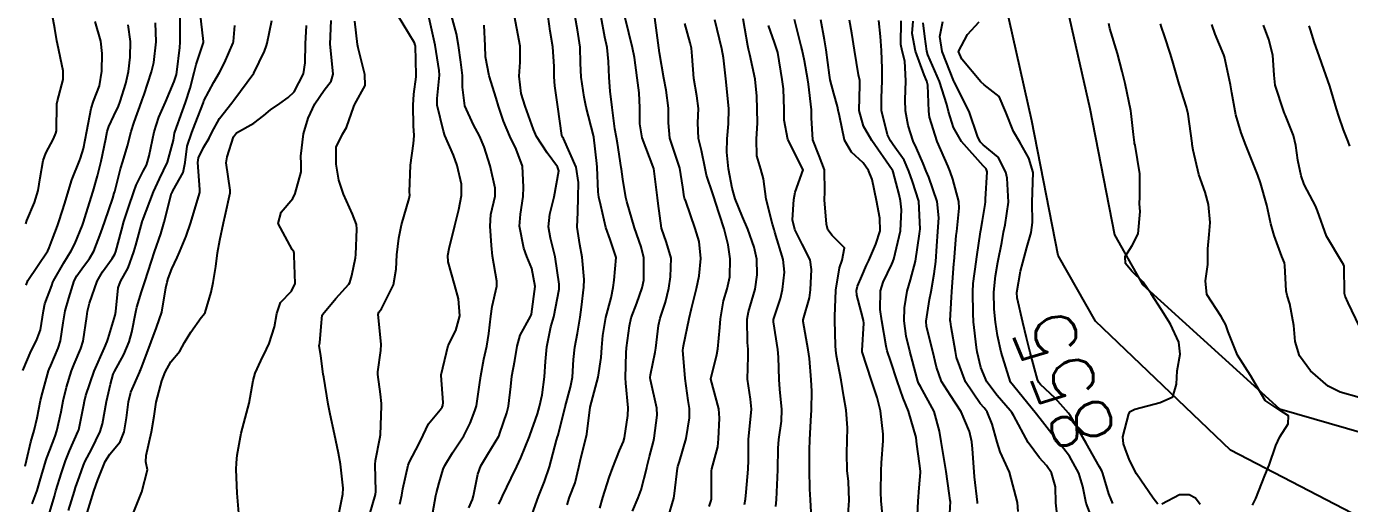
# Model space of a CAD drawing. Header units: metres. Extents: x 307586 to 320046, y 7427249 to 7434250.
# Drawn here: x 319420.6 to 319508.8, y 7427619.6 to 7427651.4 of the extents above; entities that cross this region are included whole.
import ezdxf
from ezdxf.enums import TextEntityAlignment as Align

# ---------------------------------------------------------------- set-up
doc = ezdxf.new("R2010")
doc.units = ezdxf.units.M
doc.header["$MEASUREMENT"] = 0
for name, color, linetype in [('Cotas', 45, 'Continuous'), ('Curvas de Nivel 1m', 11, 'Continuous'), ('Curvas de Nivel 5m', 15, 'Continuous'), ('Vias Secundárias', 230, 'Continuous')]:
    doc.layers.add(name, color=color, linetype=linetype)
doc.styles.add('Style-STANDARD', font='STANDARD.shx')

msp = doc.modelspace()

# ---------------------------------------------------------------- linework, layer by layer
at = {"layer": 'Curvas de Nivel 1m', "flags": 128}
for points, elevation in [([(319420.514, 7427638.285), (319420.572, 7427638.507), (319421.095, 7427639.712), (319421.334, 7427640.5), (319421.467, 7427641.358), (319421.673, 7427642.497), (319421.846, 7427642.997), (319422.357, 7427643.94), (319422.526, 7427644.324), (319422.555, 7427644.488), (319422.59, 7427646.288), (319422.618, 7427646.488), (319422.995, 7427647.896), (319423.01, 7427648.484), (319422.635, 7427650.284), (319422.591, 7427650.488), (319422.445, 7427651.31), (319422.226, 7427652.494)], 822), ([(319422.057, 7427618.857), (319422.422, 7427620.134), (319422.524, 7427620.485), (319422.894, 7427621.678), (319423.162, 7427622.479), (319423.429, 7427623.157), (319424.016, 7427624.471), (319424.04, 7427624.555), (319424.131, 7427624.989), (319424.386, 7427626.23), (319424.436, 7427626.466), (319424.527, 7427626.835), (319425.067, 7427628.457), (319425.763, 7427630.021), (319425.932, 7427630.444), (319425.997, 7427630.642), (319426.206, 7427631.313), (319426.464, 7427632.193), (319426.507, 7427632.437), (319426.665, 7427634.009), (319426.818, 7427634.434), (319427.334, 7427635.352), (319427.728, 7427636.425), (319427.843, 7427636.858), (319428.268, 7427638.42), (319428.276, 7427638.437), (319428.294, 7427638.493), (319429.029, 7427640.409), (319429.439, 7427641.291), (319429.957, 7427642.396), (319430.358, 7427643.869), (319430.433, 7427644.318), (319430.449, 7427644.389), (319430.959, 7427645.81), (319431.159, 7427646.382), (319431.465, 7427647.317), (319431.745, 7427648.377), (319431.885, 7427648.909), (319432.362, 7427650.371), (319432.371, 7427650.434), (319432.149, 7427652.373)], 827), ([(319443.44, 7427618.855), (319443.831, 7427620.232), (319443.859, 7427620.449), (319443.814, 7427622.233), (319443.828, 7427622.51), (319444.12, 7427623.974), (319444.159, 7427624.229), (319444.222, 7427626.159), (319444.23, 7427626.229), (319444.233, 7427626.308), (319444.16, 7427626.925), (319443.998, 7427628.232), (319443.999, 7427628.408), (319444.189, 7427629.843), (319444.217, 7427630.23), (319444.197, 7427630.484), (319444.005, 7427632.232), (319444.065, 7427632.391), (319444.227, 7427632.615), (319445.028, 7427634.218), (319445.214, 7427635.26), (319445.265, 7427636.215), (319445.398, 7427637.327), (319445.56, 7427638.211), (319446.075, 7427639.968), (319446.113, 7427640.203), (319446.107, 7427640.412), (319446.166, 7427642.203), (319446.357, 7427643.637), (319446.413, 7427644.148), (319446.411, 7427644.2), (319446.372, 7427644.8), (319446.338, 7427646.201), (319446.4, 7427646.934), (319446.539, 7427648.072), (319446.547, 7427648.199), (319446.491, 7427650.141), (319446.482, 7427650.2), (319446.435, 7427650.347), (319445.299, 7427652.217)], 833), ([(319445.456, 7427619.598), (319445.589, 7427620.207), (319445.665, 7427620.62), (319446.016, 7427622.201), (319446.105, 7427622.428), (319446.721, 7427623.59), (319447.004, 7427624.191), (319447.376, 7427624.945), (319448.149, 7427625.887), (319448.275, 7427626.055), (319448.324, 7427626.177), (319448.344, 7427626.366), (319448.209, 7427628.179), (319448.21, 7427628.216), (319448.683, 7427630.173), (319449.196, 7427631.177), (319449.453, 7427632.162), (319449.358, 7427633.287), (319449.118, 7427634.167), (319448.688, 7427635.752), (319448.664, 7427636.174), (319448.748, 7427636.644), (319449.124, 7427638.168), (319449.382, 7427639.242), (319449.572, 7427640.161), (319449.564, 7427640.922), (319449.28, 7427642.166), (319449.035, 7427642.855), (319448.462, 7427644.179), (319448.367, 7427644.453), (319447.952, 7427646.184), (319447.934, 7427646.648), (319448.095, 7427648.183), (319448.085, 7427648.514), (319447.814, 7427650.186), (319447.642, 7427650.997), (319447.364, 7427652.191)], 834), ([(319420.319, 7427628.509), (319420.881, 7427629.808), (319421.22, 7427630.5), (319421.493, 7427631.208), (319421.703, 7427632.495), (319421.782, 7427632.94), (319422.24, 7427634.175), (319422.327, 7427634.405), (319422.366, 7427634.489), (319423.058, 7427635.685), (319423.55, 7427636.477), (319423.793, 7427636.96), (319424.29, 7427638.201), (319424.392, 7427638.469), (319424.437, 7427638.611), (319425.007, 7427640.46), (319425.305, 7427641.479), (319425.543, 7427642.452), (319425.855, 7427643.945), (319425.95, 7427644.446), (319426.042, 7427644.77), (319426.379, 7427645.485), (319426.691, 7427646.135), (319426.806, 7427646.436), (319427.189, 7427647.648), (319427.362, 7427648.431), (319427.466, 7427649.387), (319427.493, 7427650.429), (319427.336, 7427651.545)], 824), ([(319420.546, 7427634.2), (319420.644, 7427634.506), (319421.3, 7427635.457), (319421.977, 7427636.493), (319422.076, 7427636.691), (319422.28, 7427637.223), (319422.625, 7427638.151), (319422.742, 7427638.486), (319423.121, 7427639.666), (319423.351, 7427640.48), (319423.575, 7427641.227), (319424.088, 7427642.473), (319424.164, 7427642.653), (319424.351, 7427643.301), (319424.588, 7427644.467), (319424.873, 7427645.976), (319425.03, 7427646.46), (319425.42, 7427647.472), (319425.595, 7427648.452), (319425.608, 7427649.635), (319425.523, 7427650.454), (319425.149, 7427651.763)], 823), ([(319420.936, 7427619.63), (319421.274, 7427620.498), (319421.457, 7427621.121), (319421.859, 7427622.492), (319421.92, 7427622.676), (319422.11, 7427623.192), (319422.474, 7427624.132), (319422.587, 7427624.485), (319422.863, 7427625.762), (319423.012, 7427626.481), (319423.235, 7427627.407), (319423.557, 7427628.476), (319423.73, 7427628.922), (319424.188, 7427629.969), (319424.342, 7427630.468), (319424.576, 7427632.106), (319424.635, 7427632.464), (319424.759, 7427632.993), (319425.274, 7427634.455), (319425.627, 7427635.075), (319426.266, 7427635.976), (319426.444, 7427636.264), (319426.516, 7427636.438), (319426.891, 7427637.829), (319427.062, 7427638.432), (319427.357, 7427639.375), (319427.707, 7427640.426), (319427.876, 7427640.868), (319428.333, 7427641.786), (319428.552, 7427642.205), (319428.64, 7427642.416), (319428.744, 7427642.811), (319429.071, 7427644.409), (319429.389, 7427645.394), (319429.823, 7427646.399), (319430.407, 7427647.779), (319430.565, 7427648.235), (319430.596, 7427648.388), (319430.785, 7427650.031), (319430.817, 7427650.386), (319430.818, 7427652.026)], 826), ([(319423.356, 7427619.181), (319423.76, 7427620.473), (319423.838, 7427620.71), (319424.087, 7427621.431), (319424.36, 7427622.205), (319424.476, 7427622.464), (319424.884, 7427623.231), (319425.467, 7427624.45), (319425.62, 7427624.958), (319425.903, 7427626.444), (319426.165, 7427627.599), (319426.346, 7427628.264), (319426.419, 7427628.438), (319427.043, 7427629.573), (319427.401, 7427630.428), (319427.574, 7427631.054), (319427.853, 7427632.424), (319427.921, 7427632.728), (319428.236, 7427633.749), (319428.453, 7427634.417), (319428.887, 7427635.787), (319429.095, 7427636.408), (319429.512, 7427637.628), (319429.751, 7427638.398), (319430.24, 7427640.319), (319430.265, 7427640.391), (319430.28, 7427640.424), (319430.314, 7427640.476), (319431.017, 7427641.698), (319431.131, 7427642.382), (319431.278, 7427643.456), (319431.587, 7427644.378), (319431.807, 7427644.94), (319432.354, 7427646.37), (319432.364, 7427646.399), (319432.394, 7427646.477), (319433.046, 7427647.724), (319433.425, 7427648.36), (319433.77, 7427649.006), (319434.336, 7427650.351), (319434.354, 7427650.431), (319434.45, 7427651.495)], 828), ([(319424.607, 7427619.01), (319425.045, 7427620.455), (319425.314, 7427621.222), (319425.807, 7427622.444), (319426.108, 7427622.927), (319426.796, 7427623.753), (319427.073, 7427624.43), (319427.221, 7427625.345), (319427.355, 7427626.428), (319427.521, 7427627.064), (319428.11, 7427628.421), (319428.128, 7427628.466), (319428.174, 7427628.571), (319428.868, 7427630.41), (319429.239, 7427631.373), (319429.596, 7427632.399), (319429.852, 7427634.009), (319429.931, 7427634.395), (319430.009, 7427634.631), (319430.256, 7427635.294), (319430.608, 7427636.046), (319430.757, 7427636.385), (319431.206, 7427637.459), (319431.527, 7427638.378), (319431.695, 7427638.98), (319432.109, 7427640.372), (319432.12, 7427640.568), (319431.996, 7427642.373), (319432.033, 7427642.686), (319432.353, 7427643.376), (319432.734, 7427643.991), (319432.918, 7427644.364), (319433.435, 7427645.302), (319434.26, 7427646.351), (319434.318, 7427646.427), (319434.395, 7427646.534), (319435.719, 7427648.33), (319436.428, 7427649.79), (319436.573, 7427650.177), (319436.615, 7427650.318), (319436.925, 7427651.846)], 829), ([(319434.72, 7427619), (319434.618, 7427620.342), (319434.538, 7427621.901), (319434.558, 7427622.343), (319434.619, 7427622.853), (319434.883, 7427624.339), (319435.144, 7427625.329), (319435.409, 7427626.331), (319435.674, 7427627.834), (319435.811, 7427628.325), (319436.181, 7427629.147), (319436.574, 7427629.931), (319436.742, 7427630.315), (319437.099, 7427631.421), (319437.247, 7427632.31), (319437.496, 7427633.042), (319438.238, 7427633.805), (319438.469, 7427634.297), (319438.399, 7427636.17), (319438.402, 7427636.298), (319438.396, 7427636.42), (319438.276, 7427636.574), (319437.35, 7427638.309), (319437.541, 7427639.067), (319438.31, 7427639.978), (319438.476, 7427640.298), (319438.874, 7427641.753), (319438.878, 7427642.292), (319438.85, 7427642.794), (319439.024, 7427644.29), (319439.348, 7427645.316), (319439.792, 7427646.279), (319440.402, 7427647.196), (319440.884, 7427647.789), (319441.013, 7427648.264), (319440.847, 7427649.848), (319440.82, 7427650.266), (319440.878, 7427651.844)], 831), ([(319441.387, 7427618.93), (319441.652, 7427620.254), (319441.672, 7427620.661), (319441.495, 7427622.256), (319441.371, 7427622.996), (319441.095, 7427624.26), (319440.815, 7427625.591), (319440.678, 7427626.265), (319440.38, 7427628.059), (319440.351, 7427628.268), (319440.185, 7427629.482), (319440.087, 7427630.166), (319440.097, 7427630.271), (319440.11, 7427630.356), (319440.211, 7427631.444), (319440.285, 7427632.206), (319440.311, 7427632.269), (319441.182, 7427633.312), (319442.065, 7427634.252), (319442.132, 7427634.364), (319442.252, 7427634.85), (319442.49, 7427636.028), (319442.511, 7427636.248), (319442.598, 7427637.939), (319442.564, 7427638.247), (319442.3, 7427638.933), (319441.704, 7427640.256), (319441.395, 7427641.192), (319441.201, 7427642.261), (319441.218, 7427643.398), (319441.631, 7427644.257), (319441.909, 7427644.715), (319442.391, 7427646.102), (319442.43, 7427646.212), (319442.451, 7427646.249), (319443.141, 7427647.507), (319443.122, 7427648.243), (319442.671, 7427650.007), (319442.624, 7427650.248), (319442.456, 7427651.801)], 832), ([(319450.065, 7427619.344), (319450.299, 7427619.919), (319450.366, 7427620.147), (319450.648, 7427621.592), (319450.855, 7427622.142), (319451.32, 7427622.929), (319452.049, 7427624.131), (319452.073, 7427624.181), (319452.126, 7427624.33), (319452.592, 7427625.68), (319452.705, 7427626.124), (319452.851, 7427627.439), (319452.934, 7427628.122), (319453.133, 7427629.177), (319453.279, 7427630.119), (319453.476, 7427630.852), (319454.162, 7427632.111), (319454.182, 7427632.152), (319454.225, 7427632.269), (319454.472, 7427634.107), (319454.261, 7427635.303), (319453.932, 7427636.113), (319453.724, 7427636.67), (319453.428, 7427638.119), (319453.501, 7427638.922), (319453.684, 7427640.116), (319453.71, 7427640.735), (319453.629, 7427642.117), (319453.207, 7427643.269), (319452.781, 7427644.126), (319452.378, 7427645.121), (319452.043, 7427646.134), (319451.875, 7427646.659), (319451.415, 7427648.14), (319451.165, 7427649.41), (319451.137, 7427650.143), (319451.07, 7427651.531)], 836), ([(319452.068, 7427619.592), (319452.23, 7427619.97), (319452.306, 7427620.128), (319452.871, 7427621.342), (319453.25, 7427622.119), (319453.528, 7427622.697), (319454.099, 7427624.11), (319454.124, 7427624.176), (319454.631, 7427625.618), (319454.773, 7427626.101), (319454.942, 7427626.879), (319455.099, 7427628.096), (319455.166, 7427629.117), (319455.251, 7427630.094), (319455.533, 7427631.408), (319455.715, 7427632.088), (319456.08, 7427633.921), (319456.089, 7427634.082), (319456.074, 7427634.254), (319455.821, 7427636.087), (319455.51, 7427637.317), (319455.367, 7427638.094), (319455.46, 7427638.938), (319455.745, 7427640.089), (319456.063, 7427641.807), (319455.978, 7427642.085), (319455.275, 7427643.019), (319454.575, 7427644.107), (319454.37, 7427644.578), (319453.808, 7427646.116), (319453.539, 7427646.981), (319453.406, 7427648.12), (319453.477, 7427649.069), (319453.473, 7427650.12), (319453.264, 7427651.312), (319453.11, 7427652.124)], 837), ([(319454.055, 7427618.299), (319454.706, 7427620.101), (319455.097, 7427621.103), (319455.438, 7427622.09), (319455.912, 7427623.874), (319455.975, 7427624.082), (319456.01, 7427624.197), (319456.132, 7427624.657), (319456.423, 7427625.803), (319456.488, 7427626.077), (319456.841, 7427627.399), (319456.968, 7427628.072), (319457.032, 7427629.23), (319457.122, 7427630.071), (319457.295, 7427630.987), (319457.471, 7427632.068), (319457.569, 7427632.727), (319457.734, 7427634.065), (319457.746, 7427634.57), (319457.619, 7427636.067), (319457.455, 7427636.895), (319457.288, 7427638.07), (319457.323, 7427639.054), (319457.356, 7427640.07), (319457.373, 7427641.029), (319457.207, 7427642.071), (319456.362, 7427643.981), (319456.321, 7427644.039), (319456.299, 7427644.081), (319456.266, 7427644.18), (319455.996, 7427646.086), (319455.79, 7427647.472), (319455.746, 7427648.09), (319455.746, 7427648.767), (319455.659, 7427650.092), (319455.491, 7427651.132), (319455.34, 7427652.097)], 838), ([(319456.603, 7427619.547), (319456.779, 7427620.073), (319457.136, 7427621.026), (319457.39, 7427622.067), (319457.514, 7427622.661), (319457.877, 7427624.062), (319457.917, 7427624.272), (319458.153, 7427626.06), (319458.686, 7427628.052), (319458.878, 7427629.364), (319458.926, 7427630.049), (319458.992, 7427630.83), (319459.199, 7427632.045), (319459.548, 7427633.352), (319459.679, 7427634.038), (319459.756, 7427634.532), (319459.887, 7427636.036), (319459.481, 7427637.238), (319459.184, 7427638.047), (319458.869, 7427639.497), (319458.735, 7427640.054), (319458.683, 7427640.411), (319458.616, 7427642.056), (319458.596, 7427642.307), (319458.385, 7427644.06), (319458.365, 7427644.168), (319457.871, 7427646.065), (319457.739, 7427646.727), (319457.551, 7427648.069), (319457.51, 7427648.986), (319457.481, 7427650.07), (319457.308, 7427651.218), (319457.137, 7427652.073)], 839), ([(319460.96, 7427619.13), (319461.351, 7427620.017), (319461.55, 7427620.554), (319461.915, 7427622.012), (319461.953, 7427622.163), (319462.111, 7427622.783), (319462.36, 7427623.768), (319462.41, 7427624.007), (319462.614, 7427625.538), (319462.597, 7427626.006), (319462.172, 7427627.875), (319462.144, 7427628.01), (319462.144, 7427628.04), (319462.176, 7427628.209), (319462.481, 7427629.724), (319462.52, 7427630.007), (319462.71, 7427631.513), (319462.825, 7427632.004), (319463.163, 7427633.071), (319463.389, 7427633.999), (319463.51, 7427634.741), (319463.548, 7427635.997), (319463.239, 7427637.045), (319462.912, 7427638.004), (319462.69, 7427639.633), (319462.647, 7427640.007), (319462.386, 7427641.966), (319462.374, 7427642.01), (319462.344, 7427642.093), (319461.62, 7427644.017), (319461.451, 7427644.945), (319461.455, 7427646.019), (319461.416, 7427647.007), (319461.285, 7427648.021), (319461.095, 7427649.361), (319460.969, 7427650.025), (319460.488, 7427652.005)], 841), ([(319463.346, 7427618.714), (319463.717, 7427619.994), (319463.775, 7427620.305), (319463.97, 7427621.991), (319463.993, 7427622.103), (319464.107, 7427622.443), (319464.553, 7427623.984), (319464.78, 7427625.343), (319464.776, 7427625.981), (319464.692, 7427626.516), (319464.475, 7427627.985), (319464.333, 7427629.856), (319464.342, 7427629.988), (319464.374, 7427630.157), (319464.752, 7427631.982), (319464.897, 7427632.647), (319465.227, 7427633.975), (319465.409, 7427634.819), (319465.532, 7427635.971), (319465.412, 7427637.101), (319465.138, 7427637.977), (319464.518, 7427639.789), (319464.446, 7427639.988), (319464.419, 7427640.084), (319464.33, 7427640.726), (319464.119, 7427641.992), (319464.014, 7427642.326), (319463.456, 7427643.999), (319463.369, 7427645.01), (319463.361, 7427646), (319463.204, 7427647.203), (319463.059, 7427648.004), (319462.766, 7427649.679), (319462.719, 7427650.007), (319462.463, 7427652.01)], 842), ([(319466.075, 7427619.447), (319466.208, 7427619.832), (319466.23, 7427619.959), (319466.232, 7427621.828), (319466.252, 7427621.959), (319466.658, 7427623.414), (319466.714, 7427623.954), (319466.772, 7427625.325), (319466.732, 7427625.954), (319466.203, 7427627.929), (319466.203, 7427627.96), (319466.586, 7427629.568), (319466.656, 7427629.955), (319466.792, 7427631.38), (319466.834, 7427631.954), (319467.029, 7427633.158), (319467.28, 7427633.95), (319467.458, 7427634.745), (319467.476, 7427635.948), (319467.354, 7427636.878), (319467.072, 7427637.952), (319466.481, 7427639.798), (319466.429, 7427639.959), (319466.326, 7427640.276), (319465.909, 7427641.537), (319465.81, 7427641.968), (319465.561, 7427643.177), (319465.382, 7427643.975), (319465.337, 7427645.017), (319465.362, 7427645.975), (319465.249, 7427646.825), (319465.066, 7427647.98), (319464.95, 7427649.468), (319464.896, 7427649.983), (319464.815, 7427650.353), (319464.459, 7427651.637)], 843), ([(319468.439, 7427619.573), (319468.496, 7427619.934), (319468.543, 7427620.389), (319468.691, 7427621.931), (319468.706, 7427622.528), (319468.698, 7427623.931), (319468.838, 7427625.234), (319468.909, 7427625.929), (319468.831, 7427626.602), (319468.64, 7427627.933), (319468.68, 7427629.448), (319468.678, 7427629.933), (319468.643, 7427630.369), (319468.611, 7427631.934), (319468.707, 7427632.412), (319469.157, 7427633.926), (319469.29, 7427634.892), (319469.257, 7427635.925), (319469.081, 7427636.728), (319468.652, 7427637.935), (319468.305, 7427638.757), (319467.826, 7427639.945), (319467.622, 7427640.655), (319467.371, 7427641.95), (319467.252, 7427643.053), (319467.282, 7427643.951), (319467.382, 7427644.946), (319467.383, 7427645.95), (319467.281, 7427647.075), (319467.201, 7427647.952), (319467.042, 7427649.346), (319466.92, 7427649.955), (319466.462, 7427651.872)], 844), ([(319472.876, 7427619.073), (319472.843, 7427619.879), (319472.802, 7427620.595), (319472.776, 7427621.883), (319472.779, 7427623.221), (319472.791, 7427623.883), (319472.871, 7427625.154), (319472.907, 7427625.882), (319472.923, 7427627.125), (319472.891, 7427627.883), (319472.77, 7427629.309), (319472.685, 7427629.885), (319472.346, 7427631.765), (319472.35, 7427631.889), (319472.774, 7427633.348), (319472.84, 7427633.884), (319472.915, 7427635.232), (319472.826, 7427635.884), (319472.283, 7427636.918), (319471.791, 7427637.895), (319471.649, 7427638.551), (319471.729, 7427639.896), (319471.825, 7427640.398), (319472.343, 7427641.89), (319471.33, 7427643.9), (319471.09, 7427645.195), (319471.094, 7427645.903), (319471.03, 7427647.281), (319470.959, 7427647.905), (319470.652, 7427649.696), (319470.6, 7427649.908), (319470.448, 7427650.368), (319470.048, 7427651.506)], 846), ([(319475.322, 7427618.589), (319475.418, 7427619.847), (319475.367, 7427621.119), (319475.294, 7427621.852), (319475.266, 7427623.004), (319475.292, 7427623.852), (319475.308, 7427624.679), (319475.214, 7427625.854), (319475.059, 7427626.753), (319474.874, 7427627.859), (319474.582, 7427629.479), (319474.519, 7427629.865), (319474.501, 7427630.161), (319474.466, 7427631.866), (319474.463, 7427632.104), (319474.527, 7427633.866), (319474.771, 7427635.357), (319474.942, 7427635.86), (319475.109, 7427636.685), (319474.289, 7427637.495), (319473.991, 7427637.873), (319473.908, 7427638.265), (319473.762, 7427639.876), (319473.792, 7427640.412), (319473.773, 7427641.876), (319473.426, 7427642.805), (319473.001, 7427643.884), (319472.916, 7427645.354), (319472.903, 7427645.885), (319472.715, 7427647.582), (319472.666, 7427647.887), (319472.432, 7427649.145), (319472.28, 7427649.892), (319472.222, 7427650.116), (319471.774, 7427651.897)], 847), ([(319477.7, 7427618.182), (319477.549, 7427619.825), (319477.522, 7427620.392), (319477.548, 7427621.826), (319477.577, 7427622.356), (319477.686, 7427623.824), (319477.687, 7427624.267), (319477.506, 7427625.826), (319477.293, 7427626.697), (319476.917, 7427627.833), (319476.284, 7427629.756), (319476.276, 7427629.839), (319476.396, 7427631.663), (319476.381, 7427631.838), (319476.229, 7427632.438), (319475.922, 7427633.527), (319475.902, 7427633.845), (319475.964, 7427634.127), (319476.257, 7427634.804), (319476.584, 7427635.521), (319476.723, 7427635.835), (319477.192, 7427636.922), (319477.474, 7427637.828), (319477.465, 7427638.669), (319477.247, 7427639.831), (319476.941, 7427641.23), (319476.713, 7427641.836), (319476.348, 7427642.339), (319475.573, 7427643.069), (319475.099, 7427643.859), (319474.767, 7427645.485), (319474.688, 7427645.866), (319474.631, 7427646.102), (319474.404, 7427646.967), (319474.154, 7427647.873), (319474.098, 7427648.193), (319473.886, 7427649.876), (319473.775, 7427650.551), (319473.534, 7427651.879)], 848), ([(319479.936, 7427617.911), (319480.021, 7427619.791), (319480.092, 7427620.696), (319480.176, 7427621.716), (319480.173, 7427621.789), (319480.108, 7427622.315), (319479.925, 7427623.597), (319479.914, 7427623.793), (319479.887, 7427624.034), (319479.364, 7427625.802), (319479.022, 7427626.668), (319478.62, 7427627.813), (319478.192, 7427629.1), (319477.957, 7427629.822), (319477.891, 7427630.138), (319477.601, 7427631.826), (319477.492, 7427632.566), (319477.518, 7427633.827), (319477.688, 7427634.389), (319478.27, 7427635.605), (319478.34, 7427635.751), (319478.36, 7427635.819), (319478.39, 7427635.934), (319478.835, 7427637.812), (319478.907, 7427639.218), (319478.844, 7427639.812), (319478.742, 7427640.229), (319478.342, 7427641.756), (319478.323, 7427641.82), (319478.281, 7427641.883), (319476.939, 7427643.834), (319476.377, 7427644.802), (319476.078, 7427645.845), (319476.123, 7427647.557), (319476.119, 7427647.844), (319476.051, 7427648.213), (319475.783, 7427649.85), (319475.586, 7427650.985), (319475.449, 7427651.855)], 849), ([(319483.973, 7427619.633), (319483.968, 7427619.742), (319483.776, 7427621.421), (319483.747, 7427621.745), (319483.65, 7427623.286), (319483.595, 7427623.755), (319483.444, 7427624.446), (319482.891, 7427625.763), (319482.164, 7427626.848), (319481.574, 7427627.776), (319481.233, 7427628.734), (319480.986, 7427629.782), (319480.572, 7427631.434), (319480.546, 7427631.787), (319480.783, 7427633.239), (319480.88, 7427633.784), (319481.091, 7427634.951), (319481.193, 7427635.781), (319481.268, 7427636.795), (319481.338, 7427637.78), (319481.399, 7427638.687), (319481.296, 7427639.78), (319480.732, 7427641.393), (319480.559, 7427641.788), (319480.348, 7427642.314), (319479.899, 7427643.337), (319479.693, 7427643.8), (319479.343, 7427644.841), (319479.176, 7427645.808), (319479.149, 7427646.557), (319479.2, 7427647.808), (319479.119, 7427649.124), (319478.942, 7427649.813), (319478.866, 7427650.232), (319478.881, 7427651.814)], 851), ([(319486.681, 7427619.106), (319486.633, 7427619.714), (319486.103, 7427621.72), (319485.479, 7427623.089), (319485.296, 7427623.732), (319484.955, 7427624.923), (319484.615, 7427625.743), (319484.425, 7427626.015), (319484.159, 7427626.313), (319483.166, 7427627.76), (319482.586, 7427629.377), (319482.515, 7427629.767), (319482.219, 7427631.421), (319482.169, 7427631.771), (319482.163, 7427631.831), (319482.239, 7427633.404), (319482.255, 7427633.758), (319482.406, 7427635.634), (319482.417, 7427635.769), (319482.562, 7427637.496), (319482.587, 7427637.767), (319482.744, 7427639.338), (319482.725, 7427639.766), (319482.338, 7427641.257), (319482.157, 7427641.772), (319482.009, 7427642.11), (319481.279, 7427643.781), (319480.78, 7427645.393), (319480.725, 7427645.787), (319480.667, 7427647.53), (319480.606, 7427647.788), (319480.419, 7427648.226), (319479.837, 7427649.799), (319479.623, 7427650.971), (319479.681, 7427651.802)], 852), ([(319489.277, 7427618.888), (319489.202, 7427619.683), (319489.169, 7427620.759), (319488.91, 7427621.688), (319488.583, 7427622.168), (319488.113, 7427622.682), (319487.348, 7427623.708), (319486.392, 7427625.475), (319486.254, 7427625.719), (319486.154, 7427625.851), (319485.281, 7427626.851), (319484.587, 7427627.744), (319484.187, 7427628.702), (319483.959, 7427629.752), (319483.908, 7427630.051), (319483.714, 7427631.755), (319483.682, 7427632.302), (319483.662, 7427633.756), (319483.693, 7427634.314), (319483.893, 7427635.754), (319483.939, 7427636.09), (319484.18, 7427637.751), (319484.195, 7427637.851), (319484.304, 7427638.503), (319484.486, 7427639.581), (319484.507, 7427639.747), (319484.515, 7427639.937), (319484.618, 7427641.746), (319484.545, 7427641.948), (319484.347, 7427642.154), (319482.909, 7427643.765), (319482.377, 7427644.71), (319482.04, 7427645.774), (319481.924, 7427646.248), (319481.437, 7427647.78), (319480.672, 7427649.555), (319480.594, 7427649.788), (319480.453, 7427650.769), (319480.36, 7427651.69)], 853), ([(319491.946, 7427617.76), (319491.225, 7427619.659), (319490.989, 7427620.766), (319490.73, 7427621.664), (319490.114, 7427622.806), (319489.737, 7427623.293), (319489.4, 7427623.681), (319488.147, 7427625.285), (319487.823, 7427625.703), (319486.173, 7427627.72), (319485.554, 7427629.73), (319485.312, 7427630.832), (319485.178, 7427631.736), (319485.086, 7427632.591), (319485.065, 7427633.738), (319485.167, 7427634.828), (319485.322, 7427635.734), (319485.587, 7427637.032), (319485.714, 7427637.729), (319485.813, 7427638.215), (319486.034, 7427639.724), (319485.949, 7427641.335), (319485.872, 7427641.727), (319485.356, 7427642.738), (319484.361, 7427643.549), (319484.162, 7427643.752), (319483.984, 7427644.138), (319483.41, 7427645.76), (319482.413, 7427647.747), (319482.402, 7427647.77), (319482.395, 7427647.788), (319481.629, 7427649.778), (319481.471, 7427650.762), (319481.66, 7427651.778)], 854), ([(319495.997, 7427619.601), (319495.697, 7427619.994), (319494.575, 7427621.615), (319494.112, 7427622.527), (319493.814, 7427623.318), (319493.709, 7427623.626), (319493.673, 7427624.083), (319494.061, 7427625.621), (319494.154, 7427625.777), (319494.471, 7427625.932), (319496.161, 7427626.382), (319497.002, 7427626.755), (319497.237, 7427627.589), (319497.283, 7427628.492), (319497.486, 7427629.587), (319497.403, 7427630.396), (319496.85, 7427631.594), (319496.237, 7427632.547), (319495.564, 7427633.61), (319495.03, 7427634.388), (319494.268, 7427635.118), (319493.852, 7427635.634), (319493.813, 7427636.099), (319494.285, 7427636.839), (319494.695, 7427637.624), (319494.822, 7427639.116), (319494.784, 7427639.623), (319494.797, 7427640.092), (319494.809, 7427641.623), (319494.481, 7427643.519), (319494.454, 7427643.629), (319494.443, 7427643.698), (319494.379, 7427644.247), (319494.229, 7427645.632), (319494.203, 7427645.824), (319493.824, 7427647.636), (319493.619, 7427648.444), (319493.317, 7427649.641), (319492.801, 7427651.306), (319492.736, 7427651.647)], 856), ([(319502.313, 7427619.527), (319502.538, 7427619.974), (319503.142, 7427621.514), (319503.428, 7427622.196), (319503.879, 7427623.504), (319504.139, 7427624.094), (319504.692, 7427624.951), (319504.71, 7427625.494), (319504.156, 7427625.834), (319503.157, 7427626.509), (319502.555, 7427627.524), (319502.183, 7427628.171), (319501.304, 7427629.539), (319500.688, 7427631.076), (319500.535, 7427631.547), (319500.231, 7427632.113), (319499.276, 7427633.565), (319499.18, 7427634.484), (319499.339, 7427635.564), (319499.337, 7427636.618), (319499.421, 7427637.563), (319499.491, 7427638.377), (319499.384, 7427639.564), (319499.151, 7427640.388), (319498.739, 7427641.574), (319498.367, 7427643.191), (319498.298, 7427643.581), (319498.288, 7427643.666), (319498.034, 7427645.584), (319497.912, 7427646.071), (319497.417, 7427647.59), (319497.027, 7427649.001), (319496.855, 7427649.596), (319496.455, 7427650.82), (319496.252, 7427651.395), (319496.182, 7427651.604)], 857), ([(319509.436, 7427626.711), (319508.169, 7427627.055), (319507.351, 7427627.468), (319506.188, 7427628.49), (319505.437, 7427629.491), (319505.166, 7427630.449), (319505.079, 7427631.497), (319504.795, 7427632.951), (319504.622, 7427633.504), (319504.562, 7427633.811), (319504.479, 7427635.507), (319504.449, 7427635.682), (319504.279, 7427636.117), (319503.756, 7427637.515), (319503.533, 7427638.289), (319503.262, 7427639.521), (319502.853, 7427641.01), (319502.676, 7427641.527), (319502.355, 7427642.307), (319501.87, 7427643.535), (319501.564, 7427644.355), (319501.198, 7427645.542), (319500.931, 7427647.022), (319500.848, 7427647.546), (319500.441, 7427649.414), (319500.4, 7427649.551), (319499.815, 7427650.918), (319499.601, 7427651.563)], 858), ([(319509.44, 7427631.442), (319508.687, 7427633.013), (319508.487, 7427633.456), (319508.442, 7427633.645), (319508.42, 7427635.458), (319508.391, 7427635.575), (319508.276, 7427635.755), (319507.248, 7427637.47), (319506.649, 7427639.146), (319506.519, 7427639.478), (319506.326, 7427639.826), (319505.756, 7427640.908), (319505.562, 7427641.492), (319505.334, 7427642.519), (319505.2, 7427643.498), (319505.052, 7427644.172), (319504.509, 7427645.508), (319504.476, 7427645.591), (319504.396, 7427645.779), (319503.826, 7427647.516), (319503.752, 7427648.188), (319503.667, 7427649.518), (319503.403, 7427650.571), (319503.048, 7427651.524)], 859), ([(319498.814, 7427619.569), (319498.52, 7427620.006), (319498.089, 7427620.211), (319497.45, 7427620.226), (319496.261, 7427619.598)], 856)]:
    msp.add_lwpolyline(points, dxfattribs=dict(at, elevation=elevation))
at = {"layer": 'Curvas de Nivel 5m', "flags": 128}
for points, elevation in [([(319447.588, 7427618.655), (319447.865, 7427620.182), (319447.904, 7427620.353), (319448.085, 7427621.011), (319448.344, 7427621.932), (319448.448, 7427622.175), (319448.975, 7427623.03), (319449.72, 7427624.156), (319449.865, 7427624.415), (319450.136, 7427625.008), (319450.466, 7427625.829), (319450.56, 7427626.146), (319450.767, 7427627.543), (319450.85, 7427628.143), (319451.066, 7427629.26), (319451.249, 7427630.139), (319451.385, 7427630.965), (319451.517, 7427632.137), (319451.603, 7427632.763), (319451.931, 7427634.133), (319451.928, 7427634.453), (319451.632, 7427636.136), (319451.576, 7427636.841), (319451.48, 7427638.138), (319451.534, 7427638.904), (319451.813, 7427640.135), (319451.812, 7427640.651), (319451.469, 7427642.139), (319451.077, 7427643.421), (319450.773, 7427644.146), (319450.374, 7427644.884), (319449.799, 7427646.159), (319449.637, 7427647.394), (319449.632, 7427648.162), (319449.533, 7427649.057), (319449.364, 7427650.166), (319449.236, 7427650.954), (319448.909, 7427652.173)], 835), ([(319420.477, 7427622.126), (319420.57, 7427622.505), (319420.859, 7427623.759), (319421.064, 7427624.501), (319421.272, 7427625.362), (319421.501, 7427626.497), (319421.628, 7427627.026), (319422.025, 7427628.491), (319422.068, 7427628.598), (319422.177, 7427628.848), (319422.666, 7427630.007), (319422.818, 7427630.484), (319423.012, 7427631.68), (319423.144, 7427632.481), (319423.375, 7427633.335), (319423.749, 7427634.475), (319423.914, 7427634.807), (319424.255, 7427635.276), (319424.766, 7427635.962), (319425.051, 7427636.458), (319425.517, 7427637.684), (319425.777, 7427638.448), (319426.309, 7427640.005), (319426.417, 7427640.333), (319426.444, 7427640.439), (319426.827, 7427641.944), (319426.984, 7427642.434), (319427.291, 7427643.493), (319427.538, 7427644.428), (319427.75, 7427645.049), (319428.235, 7427646.422), (319428.273, 7427646.542), (319428.398, 7427646.913), (319428.899, 7427648.413), (319429.046, 7427649.038), (319429.198, 7427650.409), (319429.17, 7427651.692)], 825), ([(319427.624, 7427618.857), (319428.069, 7427619.983), (319428.259, 7427620.417), (319428.62, 7427621.888), (319428.529, 7427622.414), (319428.534, 7427622.841), (319428.889, 7427624.409), (319429.071, 7427625.474), (319429.211, 7427626.404), (319429.592, 7427627.824), (319429.805, 7427628.396), (319430.18, 7427629.076), (319430.785, 7427629.786), (319431.097, 7427630.381), (319431.508, 7427631.073), (319432.218, 7427632.051), (319432.369, 7427632.22), (319432.478, 7427632.367), (319432.869, 7427633.731), (319433.005, 7427634.362), (319433.18, 7427635.44), (319433.295, 7427636.36), (319433.455, 7427637.185), (319433.702, 7427638.356), (319433.809, 7427638.844), (319434.137, 7427640.352), (319434.133, 7427640.534), (319433.865, 7427642.355), (319433.941, 7427642.76), (319434.36, 7427644.075), (319434.562, 7427644.347), (319435.718, 7427644.985), (319436.381, 7427645.504), (319436.827, 7427645.875), (319437.444, 7427646.309), (319438.004, 7427646.697), (319438.401, 7427647.092), (319439.026, 7427648.291), (319439.14, 7427649.009), (319439.174, 7427650.289), (319439.231, 7427651.509)], 830), ([(319458.789, 7427619.333), (319459.002, 7427620.046), (319459.423, 7427621.367), (319459.652, 7427622.037), (319460.114, 7427623.165), (319460.363, 7427623.785), (319460.426, 7427624.027), (319460.653, 7427625.517), (319460.675, 7427626.025), (319460.531, 7427627.664), (319460.51, 7427628.027), (319460.544, 7427629.68), (319460.576, 7427630.026), (319460.761, 7427631.481), (319460.885, 7427632.023), (319461.248, 7427633.004), (319461.621, 7427634.016), (319461.729, 7427634.537), (319461.726, 7427636.015), (319461.552, 7427636.746), (319461.097, 7427638.022), (319460.585, 7427639.762), (319460.523, 7427640.028), (319460.335, 7427641.25), (319460.239, 7427641.929), (319460.223, 7427642.032), (319459.973, 7427643.65), (319459.902, 7427644.037), (319459.798, 7427644.612), (319459.605, 7427646.042), (319459.491, 7427647.131), (319459.408, 7427648.045), (319459.362, 7427649.113), (319459.271, 7427650.048), (319459.132, 7427650.732), (319458.871, 7427652.054)], 840), ([(319470.539, 7427619.443), (319470.57, 7427619.905), (319470.636, 7427621.366), (319470.661, 7427621.904), (319470.686, 7427623.336), (319470.728, 7427623.904), (319470.907, 7427625.137), (319470.931, 7427625.902), (319470.8, 7427627.27), (319470.758, 7427627.904), (319470.712, 7427629.388), (319470.66, 7427629.905), (319470.371, 7427631.759), (319470.38, 7427631.908), (319470.832, 7427633.309), (319470.98, 7427633.903), (319471.102, 7427635.06), (319471.025, 7427635.902), (319470.465, 7427637.735), (319470.409, 7427637.909), (319470.298, 7427638.253), (319469.885, 7427639.917), (319469.711, 7427641.294), (319469.536, 7427641.922), (319469.251, 7427642.826), (319469.235, 7427643.927), (319469.296, 7427645.009), (319469.288, 7427645.927), (319469.259, 7427646.785), (319469.146, 7427647.929), (319468.797, 7427649.575), (319468.699, 7427649.936), (319468.654, 7427650.146), (319468.457, 7427651.306), (319468.345, 7427651.941)], 845), ([(319482.053, 7427617.77), (319482.166, 7427619.769), (319482.163, 7427619.848), (319482.089, 7427620.342), (319481.884, 7427621.772), (319481.847, 7427622.031), (319481.549, 7427623.776), (319481.444, 7427624.466), (319481.095, 7427625.781), (319480.17, 7427627.451), (319480.045, 7427627.665), (319479.994, 7427627.793), (319479.921, 7427628.049), (319479.466, 7427629.801), (319479.211, 7427630.803), (319479.076, 7427631.807), (319479.104, 7427632.68), (319479.275, 7427633.805), (319479.501, 7427634.554), (319479.836, 7427635.797), (319480.11, 7427637.612), (319480.136, 7427637.792), (319480.151, 7427637.936), (319480.056, 7427639.794), (319479.644, 7427641.109), (319479.397, 7427641.804), (319479.078, 7427642.537), (319478.36, 7427643.553), (319478.175, 7427643.822), (319477.975, 7427644.217), (319477.567, 7427645.828), (319477.573, 7427646.656), (319477.625, 7427647.828), (319477.608, 7427648.645), (319477.58, 7427649.829), (319477.506, 7427650.776), (319477.399, 7427651.831)], 850), ([(319492.992, 7427619.636), (319492.732, 7427620.283), (319492.34, 7427621.646), (319492.27, 7427621.813), (319492.107, 7427622.09), (319491.222, 7427623.659), (319490.151, 7427625.511), (319490.04, 7427625.672), (319489.151, 7427626.673), (319488.172, 7427627.568), (319488.062, 7427627.701), (319487.971, 7427627.907), (319487.488, 7427629.707), (319487.243, 7427630.68), (319487.002, 7427631.712), (319486.611, 7427633.345), (319486.591, 7427633.717), (319486.85, 7427635.129), (319486.988, 7427635.713), (319487.276, 7427636.717), (319487.544, 7427637.707), (319487.643, 7427638.367), (319487.624, 7427639.707), (319487.637, 7427640.4), (319487.69, 7427641.707), (319487.399, 7427642.663), (319486.802, 7427643.716), (319486.374, 7427644.44), (319485.864, 7427645.728), (319485.429, 7427646.76), (319484.411, 7427647.557), (319484.201, 7427647.752), (319482.937, 7427649.263), (319482.716, 7427649.767), (319483.31, 7427650.906), (319484.094, 7427651.754)], 855), ([(319508.811, 7427643.453), (319508.688, 7427643.767), (319508.384, 7427644.553), (319508.067, 7427645.463), (319507.918, 7427645.944), (319507.472, 7427647.469), (319506.944, 7427648.966), (319506.75, 7427649.477), (319506.452, 7427650.347), (319506.18, 7427651.204), (319506.099, 7427651.485)], 860)]:
    msp.add_lwpolyline(points, dxfattribs=dict(at, elevation=elevation))
at = {"layer": 'Vias Secundárias'}
for points in [[(319453.389, 7427920.52), (319472.33, 7427841.76), (319476.737, 7427825.571), (319481.556, 7427808.152), (319487.113, 7427791.707), (319490.304, 7427780.219), (319491.733, 7427773.257), (319491.815, 7427759.531), (319491.237, 7427744.343), (319489.346, 7427729.073), (319487.988, 7427718.418), (319486.376, 7427706.677), (319486.055, 7427694.33), (319486.707, 7427679.876), (319487.249, 7427668.557), (319489.172, 7427656.108), (319491.458, 7427645.97), (319493.103, 7427637.551), (319494.971, 7427634.233), (319504.117, 7427625.963), (319520.993, 7427621.085)], [(319453.389, 7427920.52), (319472.33, 7427841.76), (319476.737, 7427825.571), (319481.556, 7427808.152), (319487.113, 7427791.707), (319490.304, 7427780.219), (319491.733, 7427773.257), (319491.815, 7427759.531), (319491.237, 7427744.343), (319489.346, 7427729.073), (319487.988, 7427718.418), (319486.376, 7427706.677), (319486.055, 7427694.33), (319486.707, 7427679.876), (319487.249, 7427668.557), (319489.172, 7427656.108), (319491.458, 7427645.97), (319493.103, 7427637.551), (319494.971, 7427634.233), (319504.117, 7427625.963), (319520.993, 7427621.085)], [(319517.678, 7427614.464), (319500.845, 7427623.207), (319491.833, 7427631.791), (319489.364, 7427636.174), (319487.609, 7427645.16), (319485.306, 7427655.374), (319483.33, 7427668.162), (319482.778, 7427679.693), (319482.12, 7427694.293), (319482.448, 7427706.924), (319483.709, 7427719.551), (319485.08, 7427730.313), (319487.329, 7427744.808), (319488.536, 7427759.299), (319487.821, 7427772.755), (319486.505, 7427779.165), (319482.441, 7427790.705), (319476.842, 7427807.278), (319472.065, 7427824.517), (319468.496, 7427840.88), (319449.555, 7427919.642)], [(319517.678, 7427614.464), (319500.845, 7427623.207), (319491.833, 7427631.791), (319489.364, 7427636.174), (319487.609, 7427645.16), (319485.306, 7427655.374), (319483.33, 7427668.162), (319482.778, 7427679.693), (319482.12, 7427694.293), (319482.448, 7427706.924), (319483.709, 7427719.551), (319485.08, 7427730.313), (319487.329, 7427744.808), (319488.536, 7427759.299), (319487.821, 7427772.755), (319486.505, 7427779.165), (319482.441, 7427790.705), (319476.842, 7427807.278), (319472.065, 7427824.517), (319468.496, 7427840.88), (319449.555, 7427919.642)]]:
    msp.add_lwpolyline(points, dxfattribs=at)

# ---------------------------------------------------------------- texts
at = {"layer": 'Cotas', "style": 'Style-STANDARD'}
msp.add_text('855', height=4, rotation=112.05133, dxfattribs=at).set_placement((319489.724, 7427627.815, 855), align=Align.MIDDLE_CENTER)

doc.saveas('drawing.dxf')
